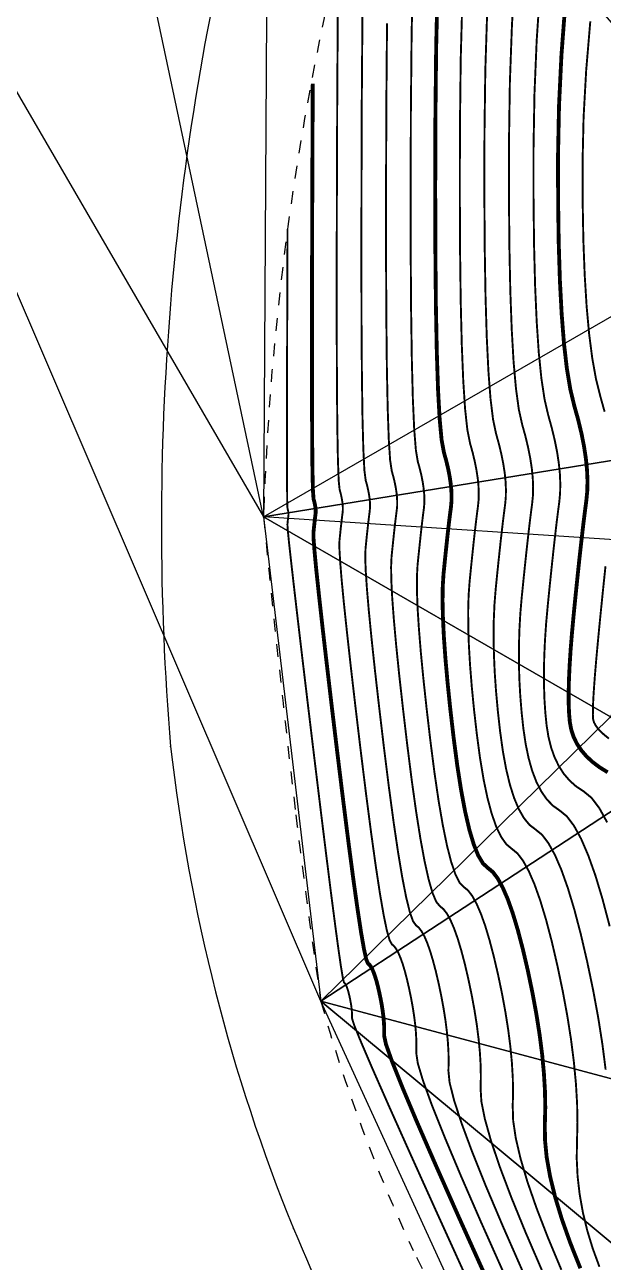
# Model space of a CAD drawing. Extents: x 1060 to 1934, y 610 to 1562.
# Drawn here: x 1103.22 to 1125.83, y 692.59 to 740.93 of the extents above; entities that cross this region are included whole.
import ezdxf

# ---------------------------------------------------------------- set-up
doc = ezdxf.new("R2010")
doc.units = 0
doc.header["$LTSCALE"] = 0.5
doc.header["$PDSIZE"] = 0.2
doc.linetypes.add('X6', pattern=[2, 1, -1])
for name, color, linetype in [('DGX', 2, 'CONTINUOUS'), ('DLSS', 4, 'CONTINUOUS'), ('SJW', 1, 'CONTINUOUS'), ('SXSS', 5, 'CONTINUOUS'), ('ZDH', 1, 'CONTINUOUS')]:
    doc.layers.add(name, color=color, linetype=linetype)

msp = doc.modelspace()

# ---------------------------------------------------------------- linework, layer by layer
at = {"layer": 'DGX', "linetype": 'Continuous', "const_width": 0.075, "flags": 128}
for points, elevation in [([(1124.198, 692.288), (1123.672, 693.546), (1123.23, 694.69), (1122.873, 695.719), (1122.601, 696.635), (1122.414, 697.436), (1122.312, 698.122), (1122.295, 698.694), (1122.309, 699.225), (1122.298, 699.787), (1122.263, 700.38), (1122.204, 701.004), (1122.12, 701.659), (1122.012, 702.345), (1121.88, 703.063), (1121.724, 703.811), (1121.555, 704.534), (1121.387, 705.172), (1121.22, 705.727), (1121.052, 706.197), (1120.885, 706.584), (1120.718, 706.888), (1120.552, 707.107), (1120.386, 707.243), (1120.22, 707.414), (1120.055, 707.741), (1119.89, 708.223), (1119.726, 708.861), (1119.563, 709.655), (1119.399, 710.604), (1119.237, 711.708), (1119.075, 712.968), (1118.926, 714.246), (1118.801, 715.402), (1118.701, 716.439), (1118.627, 717.354), (1118.576, 718.149), (1118.551, 718.823), (1118.551, 719.377), (1118.575, 719.81), (1118.611, 720.17), (1118.646, 720.507), (1118.679, 720.819), (1118.71, 721.107), (1118.74, 721.371), (1118.769, 721.61), (1118.795, 721.826), (1118.821, 722.017), (1118.839, 722.203), (1118.843, 722.401), (1118.834, 722.612), (1118.811, 722.836), (1118.775, 723.072), (1118.726, 723.322), (1118.663, 723.584), (1118.586, 723.859), (1118.509, 724.318), (1118.444, 725.134), (1118.392, 726.306), (1118.352, 727.835), (1118.324, 729.72), (1118.308, 731.962), (1118.305, 734.561), (1118.314, 737.515), (1118.343, 740.523), (1118.398, 743.28)], 12), ([(1126.086, 705.707), (1125.805, 706.773), (1125.525, 707.7), (1125.245, 708.486), (1124.966, 709.132), (1124.688, 709.639), (1124.41, 710.005), (1124.132, 710.232), (1123.868, 710.419), (1123.628, 710.667), (1123.413, 710.977), (1123.222, 711.348), (1123.057, 711.78), (1122.917, 712.274), (1122.801, 712.829), (1122.71, 713.446), (1122.641, 714.091), (1122.589, 714.734), (1122.554, 715.374), (1122.537, 716.011), (1122.538, 716.646), (1122.556, 717.277), (1122.591, 717.906), (1122.644, 718.532), (1122.705, 719.136), (1122.763, 719.7), (1122.818, 720.223), (1122.871, 720.706), (1122.921, 721.148), (1122.968, 721.549), (1123.013, 721.91), (1123.056, 722.231), (1123.086, 722.542), (1123.093, 722.874), (1123.078, 723.228), (1123.04, 723.603), (1122.979, 723.999), (1122.896, 724.417), (1122.791, 724.856), (1122.663, 725.316), (1122.533, 725.902), (1122.422, 726.716), (1122.329, 727.76), (1122.256, 729.032), (1122.201, 730.533), (1122.165, 732.263), (1122.148, 734.222), (1122.15, 736.409), (1122.184, 738.686), (1122.265, 740.912), (1122.393, 743.087)], 14), ([(1125.684, 692.41), (1125.422, 693.124), (1125.206, 693.834), (1125.036, 694.541), (1124.911, 695.243), (1124.831, 695.941), (1124.797, 696.635), (1124.808, 697.324), (1124.826, 698.033), (1124.812, 698.783), (1124.765, 699.574), (1124.686, 700.407), (1124.575, 701.282), (1124.431, 702.199), (1124.254, 703.156), (1124.045, 704.156), (1123.821, 705.12), (1123.596, 705.973), (1123.372, 706.713), (1123.149, 707.342), (1122.926, 707.858), (1122.703, 708.263), (1122.481, 708.556), (1122.259, 708.737), (1122.044, 708.916), (1121.841, 709.204), (1121.651, 709.6), (1121.474, 710.105), (1121.31, 710.717), (1121.158, 711.439), (1121.019, 712.269), (1120.893, 713.207), (1120.783, 714.168), (1120.695, 715.068), (1120.628, 715.906), (1120.582, 716.683), (1120.557, 717.397), (1120.554, 718.05), (1120.571, 718.641), (1120.61, 719.171), (1120.658, 719.653), (1120.704, 720.103), (1120.748, 720.521), (1120.79, 720.906), (1120.83, 721.259), (1120.868, 721.58), (1120.904, 721.868), (1120.938, 722.124), (1120.962, 722.372), (1120.968, 722.638), (1120.956, 722.92), (1120.926, 723.219), (1120.877, 723.536), (1120.811, 723.869), (1120.727, 724.22), (1120.625, 724.587), (1120.521, 725.11), (1120.433, 725.925), (1120.361, 727.033), (1120.304, 728.433), (1120.262, 730.127), (1120.237, 732.113), (1120.227, 734.391), (1120.232, 736.962), (1120.263, 739.605), (1120.332, 742.096)], 13), ([(1125.987, 709.769), (1125.68, 710.327), (1125.374, 710.73), (1125.069, 710.979), (1124.779, 711.17), (1124.521, 711.399), (1124.293, 711.665), (1124.097, 711.969), (1123.931, 712.312), (1123.796, 712.692), (1123.692, 713.109), (1123.619, 713.565), (1123.57, 714.053), (1123.536, 714.567), (1123.518, 715.108), (1123.515, 715.676), (1123.528, 716.27), (1123.557, 716.891), (1123.601, 717.538), (1123.662, 718.213), (1123.728, 718.878), (1123.792, 719.498), (1123.853, 720.074), (1123.911, 720.605), (1123.966, 721.092), (1124.018, 721.534), (1124.068, 721.931), (1124.115, 722.284), (1124.147, 722.627), (1124.155, 722.992), (1124.139, 723.382), (1124.097, 723.794), (1124.031, 724.231), (1123.939, 724.691), (1123.823, 725.174), (1123.682, 725.681), (1123.539, 726.298), (1123.416, 727.112), (1123.313, 728.123), (1123.232, 729.331), (1123.17, 730.736), (1123.129, 732.338), (1123.109, 734.137), (1123.109, 736.133), (1123.145, 738.227), (1123.232, 740.32), (1123.372, 742.412)], 14.5), ([(1121.971, 692.104), (1121.046, 694.178), (1120.265, 695.973), (1119.629, 697.488), (1119.136, 698.723), (1118.789, 699.678), (1118.585, 700.354), (1118.526, 700.75), (1118.532, 701.014), (1118.527, 701.293), (1118.509, 701.588), (1118.48, 701.898), (1118.438, 702.224), (1118.385, 702.565), (1118.319, 702.922), (1118.241, 703.294), (1118.158, 703.654), (1118.074, 703.971), (1117.991, 704.247), (1117.907, 704.481), (1117.824, 704.674), (1117.741, 704.824), (1117.659, 704.933), (1117.576, 705.001), (1117.485, 705.16), (1117.375, 705.546), (1117.249, 706.158), (1117.104, 706.996), (1116.942, 708.06), (1116.762, 709.351), (1116.564, 710.867), (1116.348, 712.61), (1116.139, 714.361), (1115.96, 715.903), (1115.812, 717.237), (1115.693, 718.361), (1115.605, 719.276), (1115.548, 719.983), (1115.52, 720.48), (1115.523, 720.768), (1115.541, 720.946), (1115.558, 721.112), (1115.574, 721.266), (1115.59, 721.408), (1115.605, 721.538), (1115.619, 721.656), (1115.632, 721.763), (1115.645, 721.857), (1115.653, 721.948), (1115.655, 722.046), (1115.651, 722.15), (1115.64, 722.261), (1115.622, 722.377), (1115.598, 722.5), (1115.567, 722.63), (1115.529, 722.765), (1115.492, 723.13), (1115.462, 723.947), (1115.439, 725.216), (1115.424, 726.938), (1115.416, 729.111), (1115.416, 731.737), (1115.423, 734.815), (1115.437, 738.345), (1115.462, 741.901)], 10.5), ([(1122.713, 692.165), (1121.921, 693.968), (1121.253, 695.545), (1120.71, 696.898), (1120.291, 698.027), (1119.997, 698.931), (1119.827, 699.61), (1119.782, 700.065), (1119.791, 700.417), (1119.784, 700.791), (1119.761, 701.185), (1119.721, 701.6), (1119.666, 702.036), (1119.594, 702.492), (1119.506, 702.969), (1119.402, 703.467), (1119.29, 703.947), (1119.178, 704.371), (1119.067, 704.74), (1118.956, 705.053), (1118.845, 705.311), (1118.734, 705.512), (1118.623, 705.658), (1118.513, 705.748), (1118.396, 705.912), (1118.269, 706.278), (1118.129, 706.847), (1117.978, 707.618), (1117.815, 708.592), (1117.641, 709.768), (1117.455, 711.148), (1117.257, 712.729), (1117.068, 714.323), (1116.907, 715.736), (1116.775, 716.971), (1116.671, 718.025), (1116.596, 718.901), (1116.549, 719.596), (1116.531, 720.112), (1116.541, 720.449), (1116.565, 720.687), (1116.587, 720.91), (1116.609, 721.117), (1116.63, 721.308), (1116.65, 721.482), (1116.669, 721.641), (1116.687, 721.784), (1116.703, 721.91), (1116.715, 722.033), (1116.718, 722.165), (1116.712, 722.304), (1116.697, 722.452), (1116.673, 722.609), (1116.64, 722.774), (1116.599, 722.948), (1116.548, 723.13), (1116.497, 723.526), (1116.456, 724.343), (1116.423, 725.58), (1116.4, 727.237), (1116.385, 729.314), (1116.38, 731.812), (1116.384, 734.73), (1116.396, 738.069), (1116.422, 741.442)], 11), ([(1125.927, 700.109), (1125.802, 701.094), (1125.64, 702.125), (1125.441, 703.203), (1125.206, 704.328), (1124.953, 705.414), (1124.701, 706.373), (1124.449, 707.206), (1124.197, 707.914), (1123.946, 708.495), (1123.695, 708.951), (1123.445, 709.281), (1123.196, 709.484), (1122.956, 709.667), (1122.734, 709.935), (1122.532, 710.288), (1122.348, 710.726), (1122.183, 711.249), (1122.037, 711.856), (1121.91, 712.549), (1121.802, 713.326), (1121.712, 714.13), (1121.642, 714.901), (1121.591, 715.64), (1121.56, 716.347), (1121.548, 717.022), (1121.555, 717.664), (1121.581, 718.274), (1121.627, 718.851), (1121.681, 719.395), (1121.733, 719.902), (1121.783, 720.372), (1121.83, 720.806), (1121.876, 721.204), (1121.918, 721.565), (1121.959, 721.889), (1121.997, 722.177), (1122.024, 722.457), (1122.03, 722.756), (1122.017, 723.074), (1121.983, 723.411), (1121.928, 723.767), (1121.854, 724.143), (1121.759, 724.538), (1121.644, 724.952), (1121.527, 725.506), (1121.427, 726.321), (1121.345, 727.396), (1121.28, 728.733), (1121.232, 730.33), (1121.201, 732.188), (1121.187, 734.306), (1121.191, 736.686), (1121.224, 739.145), (1121.299, 741.504)], 13.5), ([(1125.887, 725.81), (1125.72, 726.41), (1125.55, 727.09), (1125.404, 727.903), (1125.282, 728.85), (1125.184, 729.929), (1125.109, 731.142), (1125.057, 732.488), (1125.03, 733.967), (1125.026, 735.58), (1125.065, 737.308), (1125.166, 739.136), (1125.328, 741.063)], 15.5), ([(1123.456, 692.227), (1122.796, 693.757), (1122.241, 695.118), (1121.791, 696.309), (1121.446, 697.331), (1121.206, 698.183), (1121.07, 698.866), (1121.039, 699.379), (1121.05, 699.821), (1121.041, 700.289), (1121.012, 700.782), (1120.962, 701.302), (1120.893, 701.847), (1120.803, 702.419), (1120.693, 703.016), (1120.563, 703.639), (1120.423, 704.24), (1120.283, 704.772), (1120.143, 705.233), (1120.004, 705.625), (1119.865, 705.948), (1119.726, 706.2), (1119.587, 706.382), (1119.449, 706.495), (1119.308, 706.663), (1119.162, 707.009), (1119.01, 707.535), (1118.852, 708.24), (1118.689, 709.123), (1118.52, 710.186), (1118.346, 711.428), (1118.166, 712.849), (1117.997, 714.284), (1117.854, 715.569), (1117.738, 716.705), (1117.649, 717.69), (1117.586, 718.525), (1117.55, 719.21), (1117.541, 719.745), (1117.558, 720.129), (1117.588, 720.429), (1117.617, 720.709), (1117.644, 720.968), (1117.67, 721.207), (1117.695, 721.427), (1117.719, 721.626), (1117.741, 721.805), (1117.762, 721.964), (1117.777, 722.118), (1117.78, 722.283), (1117.773, 722.458), (1117.754, 722.644), (1117.724, 722.841), (1117.683, 723.048), (1117.631, 723.266), (1117.567, 723.494), (1117.503, 723.922), (1117.45, 724.738), (1117.408, 725.943), (1117.376, 727.536), (1117.355, 729.517), (1117.344, 731.887), (1117.344, 734.645), (1117.355, 737.792), (1117.382, 740.982)], 11.5), ([(1120.485, 691.982), (1119.295, 694.6), (1118.289, 696.828), (1117.466, 698.666), (1116.827, 700.115), (1116.372, 701.173), (1116.1, 701.841), (1116.012, 702.12), (1116.015, 702.206), (1116.013, 702.297), (1116.007, 702.393), (1115.998, 702.494), (1115.984, 702.601), (1115.966, 702.712), (1115.945, 702.828), (1115.92, 702.95), (1115.892, 703.067), (1115.865, 703.17), (1115.838, 703.26), (1115.811, 703.337), (1115.784, 703.4), (1115.757, 703.449), (1115.73, 703.484), (1115.703, 703.506), (1115.661, 703.658), (1115.589, 704.083), (1115.487, 704.781), (1115.356, 705.753), (1115.194, 706.998), (1115.003, 708.516), (1114.782, 710.307), (1114.53, 712.371), (1114.281, 714.438), (1114.066, 716.238), (1113.885, 717.769), (1113.738, 719.032), (1113.625, 720.028), (1113.545, 720.755), (1113.5, 721.215), (1113.489, 721.407), (1113.494, 721.463), (1113.5, 721.515), (1113.505, 721.564), (1113.51, 721.609), (1113.515, 721.65), (1113.519, 721.687), (1113.523, 721.72), (1113.527, 721.75), (1113.53, 721.779), (1113.53, 721.81), (1113.529, 721.843), (1113.526, 721.877), (1113.52, 721.914), (1113.512, 721.953), (1113.502, 721.994), (1113.491, 722.036), (1113.48, 722.338), (1113.473, 723.156), (1113.47, 724.489), (1113.472, 726.339), (1113.478, 728.705), (1113.488, 731.587), (1113.493, 732.944)], 9.5), ([(1126.054, 713.042), (1125.845, 713.213), (1125.678, 713.374), (1125.555, 713.527), (1125.474, 713.67), (1125.437, 713.804), (1125.428, 713.976), (1125.43, 714.233), (1125.444, 714.576), (1125.471, 715.004), (1125.509, 715.518), (1125.559, 716.118), (1125.622, 716.803), (1125.696, 717.574), (1125.775, 718.361), (1125.85, 719.095), (1125.922, 719.776)], 15.5)]:
    msp.add_lwpolyline(points, dxfattribs=dict(at, elevation=elevation))
at = {"layer": 'DGX', "color": 3, "linetype": 'Continuous', "const_width": 0.15, "flags": 128}
for points, elevation in [([(1124.941, 692.349), (1124.547, 693.335), (1124.218, 694.262), (1123.954, 695.13), (1123.756, 695.939), (1123.622, 696.688), (1123.555, 697.378), (1123.552, 698.009), (1123.568, 698.629), (1123.555, 699.285), (1123.514, 699.977), (1123.445, 700.706), (1123.347, 701.471), (1123.221, 702.272), (1123.067, 703.11), (1122.885, 703.984), (1122.688, 704.827), (1122.492, 705.572), (1122.296, 706.22), (1122.101, 706.77), (1121.905, 707.221), (1121.711, 707.575), (1121.516, 707.832), (1121.322, 707.99), (1121.132, 708.165), (1120.948, 708.472), (1120.771, 708.912), (1120.6, 709.483), (1120.436, 710.186), (1120.279, 711.021), (1120.128, 711.988), (1119.984, 713.087), (1119.854, 714.207), (1119.748, 715.235), (1119.665, 716.172), (1119.604, 717.018), (1119.567, 717.773), (1119.552, 718.437), (1119.561, 719.009), (1119.592, 719.49), (1119.635, 719.912), (1119.675, 720.305), (1119.714, 720.67), (1119.75, 721.007), (1119.785, 721.315), (1119.818, 721.595), (1119.85, 721.847), (1119.88, 722.071), (1119.9, 722.288), (1119.905, 722.519), (1119.895, 722.766), (1119.868, 723.028), (1119.826, 723.304), (1119.768, 723.596), (1119.695, 723.902), (1119.605, 724.223), (1119.515, 724.714), (1119.439, 725.529), (1119.376, 726.67), (1119.328, 728.134), (1119.293, 729.924), (1119.273, 732.037), (1119.266, 734.476), (1119.273, 737.239), (1119.303, 740.064), (1119.365, 742.688)], 12.5), ([(1126.006, 711.726), (1125.691, 711.921), (1125.414, 712.13), (1125.174, 712.353), (1124.971, 712.591), (1124.804, 712.843), (1124.675, 713.109), (1124.583, 713.39), (1124.528, 713.684), (1124.499, 714.014), (1124.483, 714.4), (1124.481, 714.842), (1124.493, 715.34), (1124.519, 715.894), (1124.558, 716.504), (1124.612, 717.171), (1124.679, 717.893), (1124.751, 718.619), (1124.821, 719.296), (1124.887, 719.925), (1124.951, 720.505), (1125.011, 721.036), (1125.068, 721.519), (1125.122, 721.953), (1125.173, 722.338), (1125.209, 722.711), (1125.218, 723.111), (1125.2, 723.536), (1125.154, 723.986), (1125.082, 724.462), (1124.982, 724.964), (1124.855, 725.492), (1124.701, 726.045), (1124.545, 726.694), (1124.41, 727.508), (1124.298, 728.486), (1124.208, 729.63), (1124.139, 730.939), (1124.093, 732.413), (1124.069, 734.052), (1124.067, 735.856), (1124.105, 737.768), (1124.199, 739.728), (1124.35, 741.737)], 15), ([(1121.228, 692.043), (1120.17, 694.389), (1119.277, 696.401), (1118.547, 698.077), (1117.982, 699.419), (1117.58, 700.425), (1117.342, 701.098), (1117.269, 701.435), (1117.273, 701.61), (1117.27, 701.795), (1117.258, 701.99), (1117.239, 702.196), (1117.211, 702.412), (1117.176, 702.639), (1117.132, 702.875), (1117.08, 703.122), (1117.025, 703.36), (1116.97, 703.571), (1116.914, 703.754), (1116.859, 703.909), (1116.804, 704.037), (1116.749, 704.137), (1116.694, 704.209), (1116.639, 704.254), (1116.573, 704.409), (1116.482, 704.815), (1116.368, 705.47), (1116.23, 706.375), (1116.068, 707.529), (1115.882, 708.933), (1115.673, 710.587), (1115.439, 712.491), (1115.21, 714.4), (1115.013, 716.071), (1114.848, 717.503), (1114.716, 718.697), (1114.615, 719.652), (1114.547, 720.369), (1114.51, 720.848), (1114.506, 721.088), (1114.518, 721.205), (1114.529, 721.314), (1114.54, 721.415), (1114.55, 721.508), (1114.56, 721.594), (1114.569, 721.672), (1114.578, 721.742), (1114.586, 721.804), (1114.592, 721.864), (1114.593, 721.928), (1114.59, 721.996), (1114.583, 722.069), (1114.571, 722.146), (1114.555, 722.227), (1114.535, 722.312), (1114.51, 722.401), (1114.486, 722.734), (1114.467, 723.551), (1114.455, 724.853), (1114.448, 726.638), (1114.447, 728.908), (1114.452, 731.662), (1114.462, 734.9), (1114.479, 738.622)], 10)]:
    msp.add_lwpolyline(points, dxfattribs=dict(at, elevation=elevation))
at = {"layer": 'DLSS', "linetype": 'X6'}
msp.add_lwpolyline([(1112.766, 756.553, -0.227342), (1115.612, 744.243, 0.051011), (1112.553, 721.701, 0.004881), (1113.818, 710.06, 0.007785), (1114.796, 702.783, 0.04116), (1118.403, 693.051, -0.001594), (1127.778, 674.472, 0.184366), (1150.012, 656.889, 0.15906), (1168.262, 657.296, 0.041567)], format="xyb", dxfattribs=at)
at = {"layer": 'SJW', "linetype": 'Continuous'}
for points in [[(1104.248, 760.812, 9.067), (1090.052, 760.401, 10.341), (1112.553, 721.701, 9.04)], [(1104.248, 760.812, 9.067), (1112.766, 756.553, 9.063), (1112.553, 721.701, 9.04)], [(1090.052, 760.401, 10.341), (1112.553, 721.701, 9.04), (1114.796, 702.783, 9.016)], [(1112.766, 756.553, 9.063), (1112.553, 721.701, 9.04), (1132.776, 733.345, 19.541)], [(1112.553, 721.701, 9.04), (1132.776, 733.345, 19.541), (1132.275, 724.901, 18.21)], [(1112.553, 721.701, 9.04), (1132.275, 724.901, 18.21), (1129.667, 720.59, 17.251)], [(1112.553, 721.701, 9.04), (1114.796, 702.783, 9.016), (1126.117, 713.893, 15.874)], [(1112.553, 721.701, 9.04), (1126.117, 713.893, 15.874), (1129.667, 720.59, 17.251)], [(1114.796, 702.783, 9.016), (1126.117, 713.893, 15.874), (1128.672, 711.847, 15.637)], [(1114.796, 702.783, 9.016), (1128.672, 711.847, 15.637), (1129.918, 698.748, 14.952)], [(1114.796, 702.783, 9.016), (1129.918, 698.748, 14.952), (1127.19, 692.48, 14.016)], [(1114.796, 702.783, 9.016), (1127.19, 692.48, 14.016), (1127.778, 674.472, 9.032)]]:
    msp.add_polyline3d(points, close=True, dxfattribs=at)
at = {"layer": 'SXSS', "linetype": 'Continuous', "flags": 128}
msp.add_lwpolyline([(1105.298, 756.615, -0.371951), (1111.764, 747.067, 0.083064), (1108.923, 712.731, 0.068739), (1113.723, 693.91, 0.044054), (1126.609, 669.505, 0.328663), (1169.641, 653.548, 0.154167)], format="xyb", dxfattribs=at)
at = {"layer": 'ZDH', "linetype": 'Continuous'}
for p in [(1112.553, 721.701, 9.04), (1112.553, 721.701, 9.04), (1108.923, 712.731, 8.995), (1108.923, 712.731, 8.995), (1114.796, 702.783, 9.016), (1114.796, 702.783, 9.016), (1113.723, 693.91, 8.981), (1113.723, 693.91, 8.981)]:
    msp.add_point(p, dxfattribs=at)

doc.saveas('drawing.dxf')
